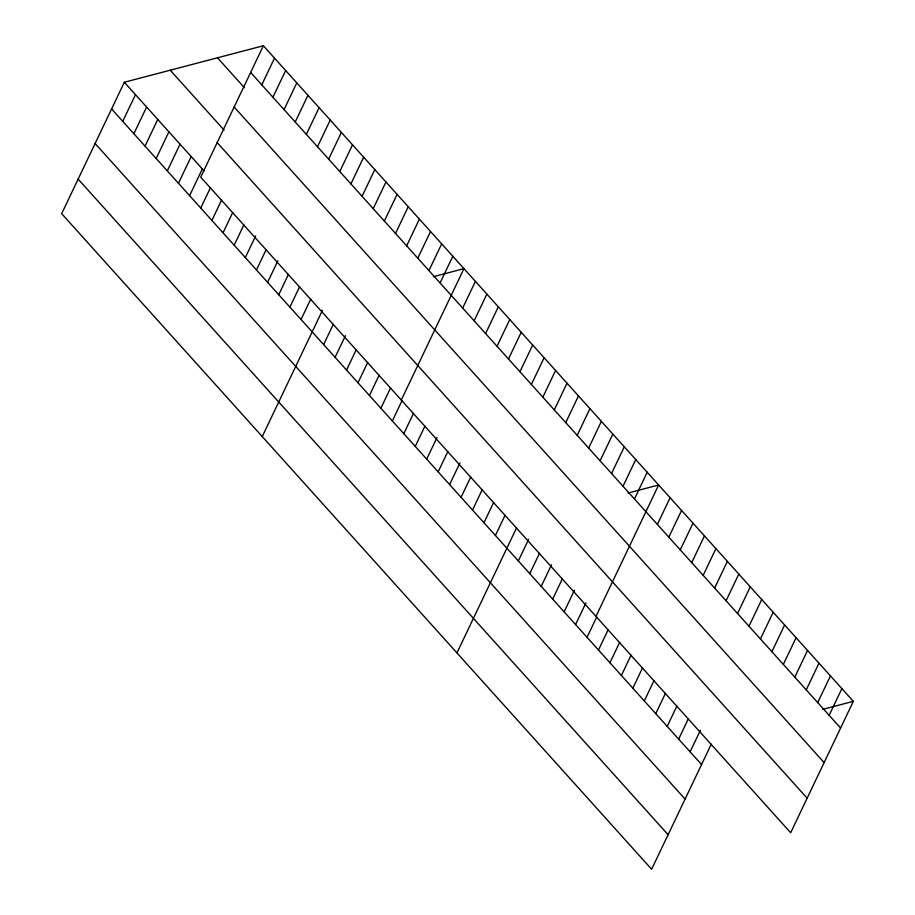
<?xml version="1.0" encoding="UTF-8"?>
<svg xmlns="http://www.w3.org/2000/svg" width="915" height="915" viewBox="0 0 915 915"><rect width="100%" height="100%" fill="white"/><g stroke="black" fill="none" stroke-linecap="round" stroke-linejoin="round"><path stroke-width="1.37" d="M263.371 45.75L200.705 177.155L790.674 832.742L853.34 701.336L263.371 45.75L124.326 82.259L61.66 213.664L651.629 869.25L711.264 744.204M122.736 121.352L135.477 94.645M133.876 133.739L146.617 107.032M145.028 146.126L157.757 119.419M156.168 158.512L168.909 131.794M167.308 170.888L180.049 144.181M178.459 183.275L191.189 156.568M189.599 195.661L202.341 168.943M200.74 208.037L210.45 187.689M261.781 84.843L274.523 58.137M211.891 220.424L221.59 200.076M272.922 97.23L285.663 70.512M223.031 232.81L232.742 212.452M284.062 109.606L296.803 82.899M234.171 245.186L243.882 224.838M295.213 121.992L307.955 95.286M245.311 257.572L255.628 235.956M306.353 134.379L319.095 107.661M256.463 269.959L266.162 249.601M317.494 146.755L330.235 120.048M267.603 282.335L277.92 260.718M328.645 159.141L341.387 132.435M278.743 294.721L288.454 274.374M339.785 171.528L352.527 144.822M289.895 307.108L299.594 286.761M350.925 183.915L363.667 157.197M301.035 319.495L310.745 299.136M362.077 196.29L374.818 169.584M262.25 436.569L322.492 310.254M373.217 208.677L385.958 181.971M323.635 344.6L333.334 324.253M384.357 221.064L397.099 194.346M335.084 357.33L345.401 335.702M395.509 233.439L408.25 206.733M346.533 370.049L356.244 349.702M406.649 245.826L419.39 219.12M357.994 382.779L367.693 362.432M417.789 258.213L430.53 231.495M369.443 395.509L379.153 375.15M428.941 270.588L441.682 243.882M440.081 282.975L452.822 256.269M380.892 408.227L390.602 387.88M401.285 400.049L463.962 268.644L433.378 276.685M392.352 420.957L402.051 400.61M462.681 308.081L475.423 281.374M403.801 433.687L413.511 413.328M474.13 320.81L486.872 294.104M415.25 446.406L424.96 426.058M485.579 333.54L498.32 306.822M426.699 459.136L437.015 437.507M497.039 346.259L509.769 319.552M438.159 471.854L447.858 451.507M508.488 358.989L521.23 332.282M449.608 484.584L459.925 462.967M519.937 371.719L532.679 345.001M461.057 497.314L470.768 476.967M531.386 384.437L544.128 357.731M472.517 510.032L482.216 489.685M542.847 397.167L555.588 370.461M483.966 522.762L493.677 502.415M554.296 409.897L567.037 383.179M495.415 535.492L505.126 515.145M565.745 422.616L578.486 395.909M456.94 652.91L516.575 527.864M577.205 435.346L589.935 408.639M518.325 560.941L528.641 539.324M588.654 448.076L601.395 421.358M529.774 573.671L539.484 553.312M600.103 460.794L612.844 434.087M541.222 586.389L551.539 564.772M611.552 473.524L624.293 446.817M552.683 599.119L562.382 578.772M623.012 486.254L635.753 459.536M564.132 611.849L574.448 590.221M634.461 498.972L647.202 472.266M575.581 624.568L585.897 602.951M595.974 616.39L658.651 484.996L628.067 493.025M587.041 637.298L596.74 616.95M657.37 524.432L670.112 497.714M598.49 650.027L608.201 629.669M668.819 537.151L681.561 510.444M609.939 662.746L619.649 642.399M680.268 549.881L693.01 523.174M621.388 675.476L631.098 655.129M691.729 562.611L704.458 535.893M632.848 688.206L642.547 667.847M703.178 575.329L715.919 548.623M644.297 700.924L654.008 680.577M714.626 588.059L727.368 561.353M655.746 713.654L665.457 693.307M726.075 600.789L738.817 574.071M667.207 726.384L676.906 706.025M737.536 613.508L750.277 586.801M678.656 739.103L688.366 718.755M748.985 626.237L761.726 599.531M690.104 751.833L700.421 730.216M760.434 638.967L773.175 612.249M771.894 651.686L784.635 624.979M783.343 664.416L796.084 637.709M794.792 677.146L807.533 650.428M806.252 689.864L818.982 663.158M817.701 702.594L830.443 675.888M829.15 715.324L841.892 688.606M822.757 709.365L853.34 701.336M250.63 72.457L840.599 728.043M217.495 57.805L244.419 87.726M234.16 107.009L824.129 762.595M170.213 70.215L224.072 130.067M217.175 142.603L807.144 798.189M124.326 82.259L204.194 171.014M111.596 108.977L701.565 764.563M95.114 143.518L685.083 799.104M78.13 179.111L668.099 834.697"/></g></svg>
